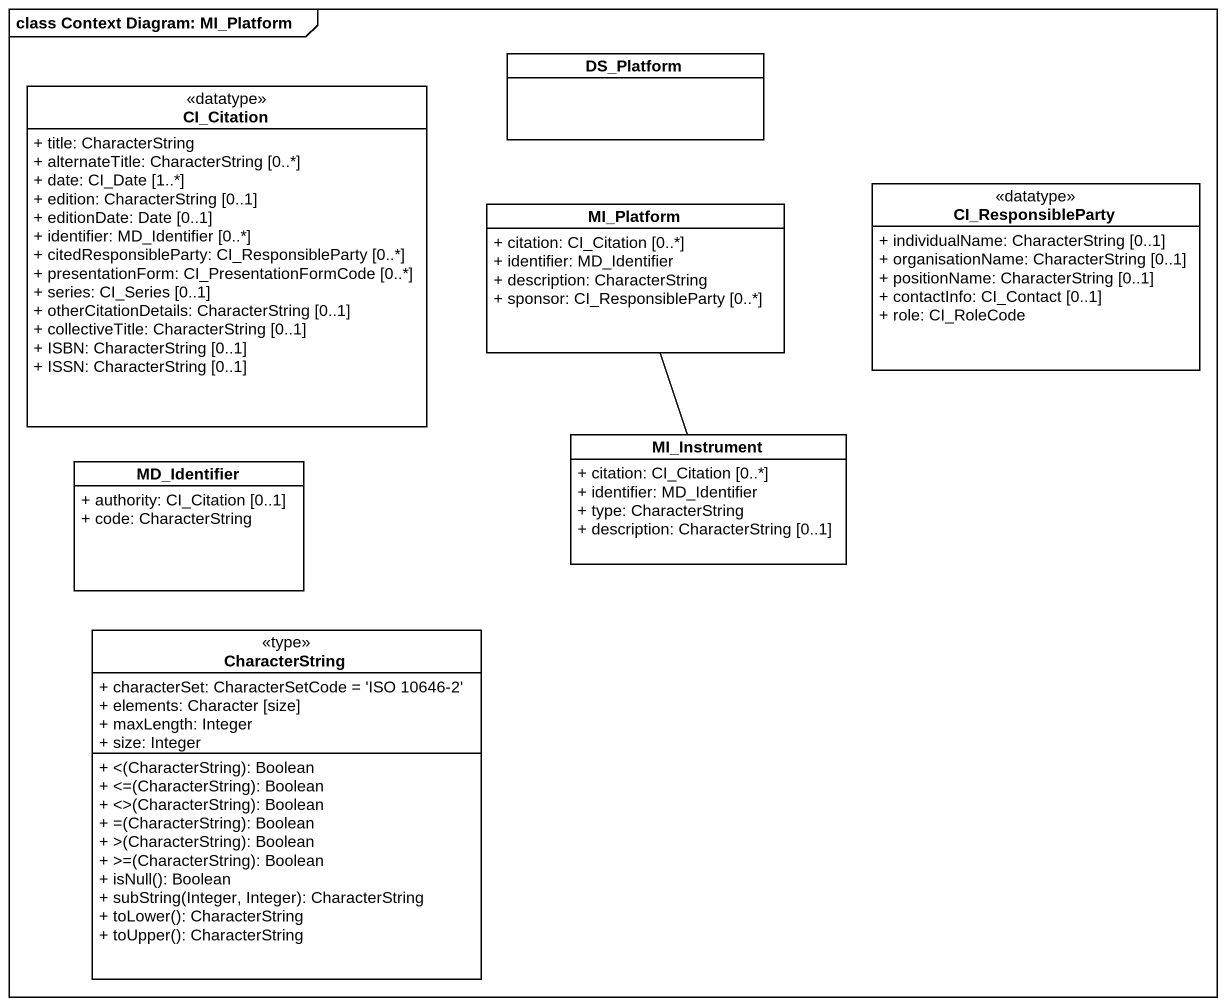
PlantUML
@startuml
mainframe class Context Diagram: MI_Platform
hide circle
hide empty members
skinparam classAttributeIconSize 0
class DS_Platform
class CI_Citation <<datatype>> {
  + title: CharacterString
  + alternateTitle: CharacterString [0..*]
  + date: CI_Date [1..*]
  + edition: CharacterString [0..1]
  + editionDate: Date [0..1]
  + identifier: MD_Identifier [0..*]
  + citedResponsibleParty: CI_ResponsibleParty [0..*]
  + presentationForm: CI_PresentationFormCode [0..*]
  + series: CI_Series [0..1]
  + otherCitationDetails: CharacterString [0..1]
  + collectiveTitle: CharacterString [0..1]
  + ISBN: CharacterString [0..1]
  + ISSN: CharacterString [0..1]
}
class MI_Platform {
  + citation: CI_Citation [0..*]
  + identifier: MD_Identifier
  + description: CharacterString
  + sponsor: CI_ResponsibleParty [0..*]
}
class CI_ResponsibleParty <<datatype>> {
  + individualName: CharacterString [0..1]
  + organisationName: CharacterString [0..1]
  + positionName: CharacterString [0..1]
  + contactInfo: CI_Contact [0..1]
  + role: CI_RoleCode
}
class MD_Identifier {
  + authority: CI_Citation [0..1]
  + code: CharacterString
}
class MI_Instrument {
  + citation: CI_Citation [0..*]
  + identifier: MD_Identifier
  + type: CharacterString
  + description: CharacterString [0..1]
}
class CharacterString <<type>> {
  + characterSet: CharacterSetCode = 'ISO 10646-2'
  + elements: Character [size]
  + maxLength: Integer
  + size: Integer
  + <(CharacterString): Boolean
  + <=(CharacterString): Boolean
  + <>(CharacterString): Boolean
  + =(CharacterString): Boolean
  + >(CharacterString): Boolean
  + >=(CharacterString): Boolean
  + isNull(): Boolean
  + subString(Integer, Integer): CharacterString
  + toLower(): CharacterString
  + toUpper(): CharacterString
}
MI_Platform -- MI_Instrument
@enduml
